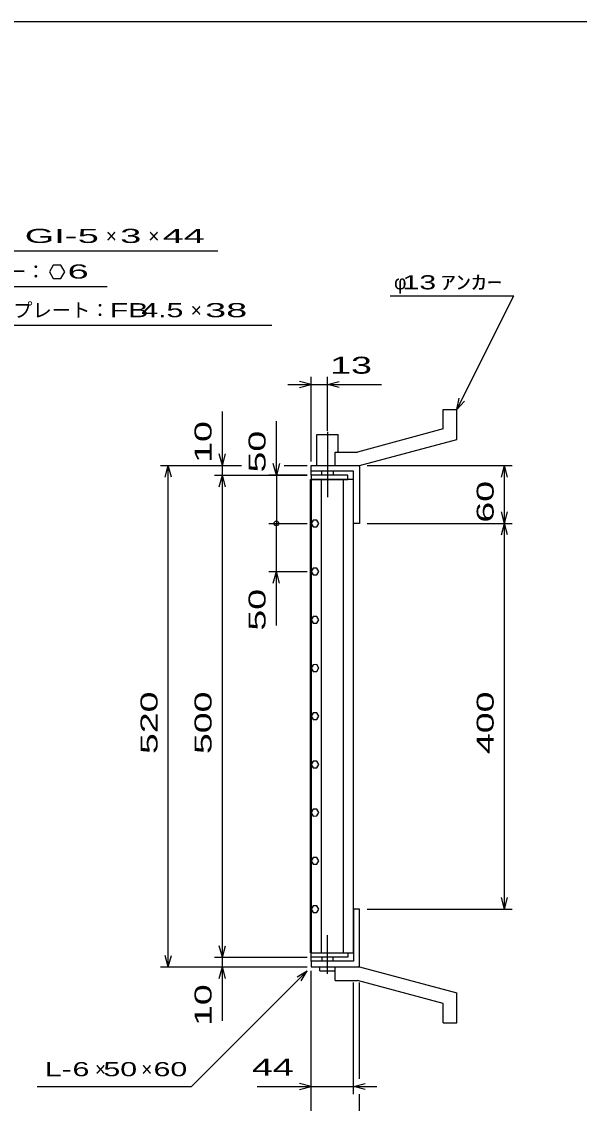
# Model space of a CAD drawing. Units: millimetres, scale not verified. Extents: x -1456 to 1385, y -1026 to 843.
# Drawn here: x -508 to 70, y -279 to 843 of the extents above; entities that cross this region are included whole.
import ezdxf
from ezdxf.enums import TextEntityAlignment as Align

# ---------------------------------------------------------------- set-up
doc = ezdxf.new("R2010")
doc.units = ezdxf.units.MM
doc.header["$LTSCALE"] = 8
doc.linetypes.add('LONG_DASHED_DOTTED', pattern=[15.25, 12, -1.5, 0.25, -1.5])
for name, color, linetype, lineweight in [('0_2', 150, 'Continuous', 25), ('16', 3, 'Continuous', 25), ('19', 6, 'Continuous', 25), ('22', 4, 'Continuous', 25)]:
    doc.layers.add(name, color=color, linetype=linetype, lineweight=lineweight)
doc.styles.add('ベクトル', font='')
doc.styles.get('ベクトル').set_extended_font_data('ベクトル')

msp = doc.modelspace()

# ---------------------------------------------------------------- linework, layer by layer
at = {"layer": '0_2'}
msp.add_line((-1383.2, 842.8), (1384.8, 842.8), dxfattribs=at)
at = {"layer": '16'}
for p, q in [((-170, 372.5), (-208, 372.5)), ((-208, 372.5), (-208, 368)), ((-170, 368), (-170, 372.5)), ((-208.7, -123), (-208.7, 368)), ((-208.7, 368), (-208, 368)), ((-208, 368), (-170, 368)), ((-208, 368), (-208, -123)), ((-164, 368), (-208, 368)), ((-197.5, 368), (-197.5, -123)), ((-174.5, -123), (-174.5, 368)), ((-164, -123), (-164, 368)), ((-206.024, 325.95), (-208, 322.472)), ((-202.024, 325.978), (-206.024, 325.95)), ((-200, 322.5), (-202.024, 325.978)), ((-208, 322.472), (-205.976, 319.022)), ((-205.976, 319.022), (-201.976, 319.05)), ((-201.976, 319.05), (-200, 322.528)), ((-206.024, 275.95), (-208, 272.472)), ((-208, 272.472), (-205.976, 269.022)), ((-202.024, 275.978), (-206.024, 275.95)), ((-200, 272.5), (-202.024, 275.978)), ((-201.976, 269.05), (-200, 272.528)), ((-205.976, 269.022), (-201.976, 269.05)), ((-206.024, 225.95), (-208, 222.472)), ((-202.024, 225.978), (-206.024, 225.95)), ((-200, 222.5), (-202.024, 225.978)), ((-208, 222.472), (-205.976, 219.022)), ((-205.976, 219.022), (-201.976, 219.05)), ((-201.976, 219.05), (-200, 222.528)), ((-206.024, 175.95), (-208, 172.472)), ((-208, 172.472), (-205.976, 169.022)), ((-202.024, 175.978), (-206.024, 175.95)), ((-205.976, 169.022), (-201.976, 169.05)), ((-200, 172.5), (-202.024, 175.978)), ((-201.976, 169.05), (-200, 172.528)), ((-206.024, 125.95), (-208, 122.472)), ((-202.024, 125.978), (-206.024, 125.95)), ((-200, 122.5), (-202.024, 125.978)), ((-208, 122.472), (-205.976, 119.022)), ((-205.976, 119.022), (-201.976, 119.05)), ((-201.976, 119.05), (-200, 122.528)), ((-206.024, 75.95), (-208, 72.472)), ((-208, 72.472), (-205.976, 69.022)), ((-202.024, 75.978), (-206.024, 75.95)), ((-205.976, 69.022), (-201.976, 69.05)), ((-200, 72.5), (-202.024, 75.978)), ((-201.976, 69.05), (-200, 72.528)), ((-206.024, 25.95), (-208, 22.472)), ((-208, 22.472), (-205.976, 19.022)), ((-202.024, 25.978), (-206.024, 25.95)), ((-200, 22.5), (-202.024, 25.978)), ((-201.976, 19.05), (-200, 22.528)), ((-205.976, 19.022), (-201.976, 19.05)), ((-206.024, -24.05), (-208, -27.528)), ((-208, -27.528), (-205.976, -30.978)), ((-202.024, -24.022), (-206.024, -24.05)), ((-205.976, -30.978), (-201.976, -30.95)), ((-200, -27.5), (-202.024, -24.022)), ((-201.976, -30.95), (-200, -27.472)), ((-206.024, -74.05), (-208, -77.528)), ((-208, -77.528), (-205.976, -80.978)), ((-202.024, -74.022), (-206.024, -74.05)), ((-200, -77.5), (-202.024, -74.022)), ((-201.976, -80.95), (-200, -77.472)), ((-205.976, -80.978), (-201.976, -80.95)), ((-208, -123), (-208.7, -123)), ((-208, -123), (-170, -123)), ((-208, -127.5), (-208, -123)), ((-208, -123), (-164, -123)), ((-170, -123), (-170, -127.5)), ((-170, -127.5), (-208, -127.5))]:
    msp.add_line(p, q, dxfattribs=at)
at = {"layer": '19'}
for p, q in [((-71, 440.5), (-57, 440.5)), ((-71, 420.5), (-71, 440.5)), ((-57, 409.5), (-57, 440.5)), ((-71, 420.5), (-160, 396.5)), ((-202, 382.5), (-202, 414.5)), ((-202, 414.5), (-180, 414.5)), ((-180, 396.5), (-180, 414.5)), ((-158, 382.5), (-57, 409.5)), ((-183, 396.5), (-160, 396.5)), ((-183, 382.5), (-183, 396.5)), ((-208, 372.5), (-208, 382.5)), ((-208, 376.5), (-208, 382.5)), ((-208, 382.5), (-159, 382.5)), ((-183, 382.5), (-158, 382.5)), ((-159, 382.5), (-158, 381.5)), ((-158, 381.5), (-158, 322.5)), ((-164, 376.5), (-208, 376.5)), ((-197, 372.5), (-197, 376.5)), ((-185, 376.5), (-185, 372.5)), ((-164, 322.5), (-164, 376.5)), ((-158, 322.5), (-164, 322.5)), ((-158, -77.5), (-164, -77.5)), ((-164, -77.5), (-164, -131.5)), ((-158, -136.5), (-158, -77.5)), ((-208, -131.5), (-208, -121.5)), ((-208, -131.5), (-208, -137.5)), ((-164, -131.5), (-208, -131.5)), ((-197, -127.5), (-197, -131.5)), ((-185, -131.5), (-185, -127.5)), ((-208, -137.5), (-159, -137.5)), ((-199, -141.5), (-199, -137.5)), ((-199, -141.5), (-183, -141.5)), ((-183, -137.5), (-158, -137.5)), ((-183, -151.5), (-183, -137.5)), ((-183, -141.5), (-183, -137.5)), ((-159, -137.5), (-158, -136.5)), ((-158, -137.5), (-57, -164.5)), ((-183, -151.5), (-160, -151.5)), ((-71, -175.5), (-160, -151.5)), ((-57, -195.5), (-57, -164.5)), ((-71, -195.5), (-71, -175.5)), ((-71, -195.5), (-57, -195.5))]:
    msp.add_line(p, q, dxfattribs=at)
at = {"layer": '19', "linetype": 'LONG_DASHED_DOTTED'}
for p, q in [((-191, 417.5), (-191, 349.5)), ((-191, -144.5), (-191, -104.5))]:
    msp.add_line(p, q, dxfattribs=at)
at = {"layer": '22'}
for p, q in [((-672.75, 605), (-304.75, 605)), ((-475.25, 590.212), (-479.25, 583.284)), ((-467.25, 590.212), (-475.25, 590.212)), ((-463.25, 583.2), (-467.25, 590.212)), ((-479.25, 583.284), (-475.25, 576.356)), ((-475.25, 576.356), (-467.25, 576.356)), ((-467.25, 576.356), (-463.25, 583.284)), ((-631.25, 568), (-419.25, 568)), ((-126, 558.5), (2, 558.5)), ((-57, 440.5), (2, 558.5)), ((-584.75, 528), (-248.75, 528)), ((-208, 386.5), (-208, 474.5)), ((-191, 418.496), (-191, 474.5)), ((-232, 466.5), (-208, 466.5)), ((-208, 466.5), (-220, 469.7)), ((-220, 463.3), (-208, 466.5)), ((-208, 466.5), (-191, 466.5)), ((-191, 466.5), (-179, 469.7)), ((-179, 463.3), (-191, 466.5)), ((-191, 466.5), (-135, 466.5)), ((-57, 440.5), (-54.6, 452.18)), ((-57, 440.5), (-49, 449.3)), ((-300, 382.5), (-300, 438.5)), ((-244, 372.5), (-244, 428.5)), ((-300, 382.5), (-303.2, 394.5)), ((-300, 382.5), (-296.8, 394.5)), ((-364, 382.5), (-280, 382.5)), ((-359.2, 370.5), (-356, 382.5)), ((-352.8, 370.5), (-356, 382.5)), ((-356, -137.5), (-356, 382.5)), ((-308, 382.5), (-280, 382.5)), ((-300, 372.5), (-300, 382.5)), ((-244, 372.5), (-247.2, 384.5)), ((-240.8, 384.5), (-244, 372.5)), ((-236, 382.5), (-212, 382.5)), ((-236, 382.5), (-212, 382.5)), ((-150, 382.5), (0.4, 382.5)), ((-10.8, 370.5), (-7.6, 382.5)), ((-4.4, 370.5), (-7.6, 382.5)), ((-7.6, 322.5), (-7.6, 382.5)), ((-308, 372.5), (-212, 372.5)), ((-303.2, 360.5), (-300, 372.5)), ((-296.8, 360.5), (-300, 372.5)), ((-300, -127.5), (-300, 372.5)), ((-212, 372.5), (-252, 372.5)), ((-244, 372.5), (-244, 322.5)), ((-7.6, 322.5), (-10.8, 334.5)), ((-7.6, 322.5), (-4.4, 334.5)), ((-252, 322.5), (-212, 322.5)), ((-244, 272.5), (-244, 322.5)), ((-150, 322.5), (0.4, 322.5)), ((-10.8, 310.5), (-7.6, 322.5)), ((-4.4, 310.5), (-7.6, 322.5)), ((-7.6, -77.5), (-7.6, 322.5)), ((-252, 272.5), (-212, 272.5)), ((-247.2, 260.5), (-244, 272.5)), ((-240.8, 260.5), (-244, 272.5)), ((-244, 216.5), (-244, 272.5)), ((-7.6, -77.5), (-10.8, -65.5)), ((-7.6, -77.5), (-4.4, -65.5)), ((-150, -77.5), (0.4, -77.5)), ((-300, -127.5), (-303.2, -115.5)), ((-300, -127.5), (-296.8, -115.5)), ((-356, -137.5), (-359.2, -125.5)), ((-356, -137.5), (-352.8, -125.5)), ((-308, -127.5), (-212, -127.5)), ((-300, -137.5), (-300, -127.5)), ((-364, -137.5), (-212, -137.5)), ((-332, -261.5), (-212, -141.5)), ((-308, -137.5), (-212, -137.5)), ((-303.2, -149.5), (-300, -137.5)), ((-296.8, -149.5), (-300, -137.5)), ((-300, -193.5), (-300, -137.5)), ((-222.4, -147.9), (-212, -141.5)), ((-218.4, -151.9), (-212, -141.5)), ((-208, -269.5), (-208, -141.5)), ((-208, -325.5), (-208, -141.5)), ((-164, -269.5), (-164, -153.696)), ((-158, -253.5), (-158, -153.696)), ((-492, -261.5), (-332, -261.5)), ((-264, -261.5), (-208, -261.5)), ((-208, -261.5), (-220, -258.3)), ((-220, -264.7), (-208, -261.5)), ((-208, -261.5), (-164, -261.5)), ((-164, -261.5), (-152, -258.3)), ((-152, -264.7), (-164, -261.5)), ((-164, -261.5), (-140, -261.5)), ((-158, -325.5), (-158, -269.5))]:
    msp.add_line(p, q, dxfattribs=at)
msp.add_circle((-244, 322.5), 2.4, dxfattribs=at)

# ---------------------------------------------------------------- texts
at = {"layer": '22', "color": 2, "style": 'ベクトル'}
for s, height, width, p in [('GI-', 14.66, 2, (-504.75, 620.6)), (' 5 ', 14.66, 2, (-460.75, 620.6)), (' 3 ', 14.66, 2, (-416.75, 620.6)), (' 44 ', 14.66, 2, (-372.75, 620.6)), (' 6 ', 14.66, 2, (-471.25, 583.684)), (' 13 ', 14.66, 1.6, (-122, 572.5)), ('ｱﾝｶｰ', 14.66, 1.6, (-74, 572.5)), ('FB', 14.66, 1.6, (-416.75, 543.6)), (' 4.5 ', 14.66, 1.6, (-392.75, 543.6)), (' 38 ', 14.66, 2, (-328.75, 543.6)), (' 13 ', 17.6, 1.65, (-199, 486.5)), (' 44 ', 17.6, 1.65, (-280, -241.5)), ('L-', 14.66, 1.6, (-484, -243.5)), (' 6 ', 14.66, 1.6, (-464, -243.5)), (' 50 ', 14.66, 1.6, (-432, -243.5)), (' 60 ', 14.66, 1.6, (-380, -243.5))]:
    msp.add_text(s, height=height, dxfattribs=dict(at, width=width)).set_placement(p, align=Align.MIDDLE_LEFT)
for s, p in [('×', (-420.75, 620.6)), ('×', (-376.75, 620.6)), ('ツイストバー：', (-623.25, 583.6)), ('φ', (-122, 572.5)), ('エンドプレート：', (-576.75, 543.6)), ('×', (-332.75, 543.6)), ('×', (-432, -243.5)), ('×', (-384, -243.5))]:
    msp.add_text(s, height=14.66, dxfattribs=at).set_placement(p, align=Align.MIDDLE_LEFT)
at = {"layer": '22', "color": 2, "style": 'ベクトル', "width": 1.65}
for s, p in [(' 10 ', (-320, 374.5)), (' 50 ', (-264, 364.5)), (' 60 ', (-27.6, 312.5)), (' 50 ', (-264, 200.5)), (' 520 ', (-376, 72.5)), (' 500 ', (-320, 72.5)), (' 400 ', (-27.6, 72.5)), (' 10 ', (-320, -209.5))]:
    msp.add_text(s, height=17.6, rotation=90, dxfattribs=at).set_placement(p, align=Align.MIDDLE_LEFT)

doc.saveas('drawing.dxf')
